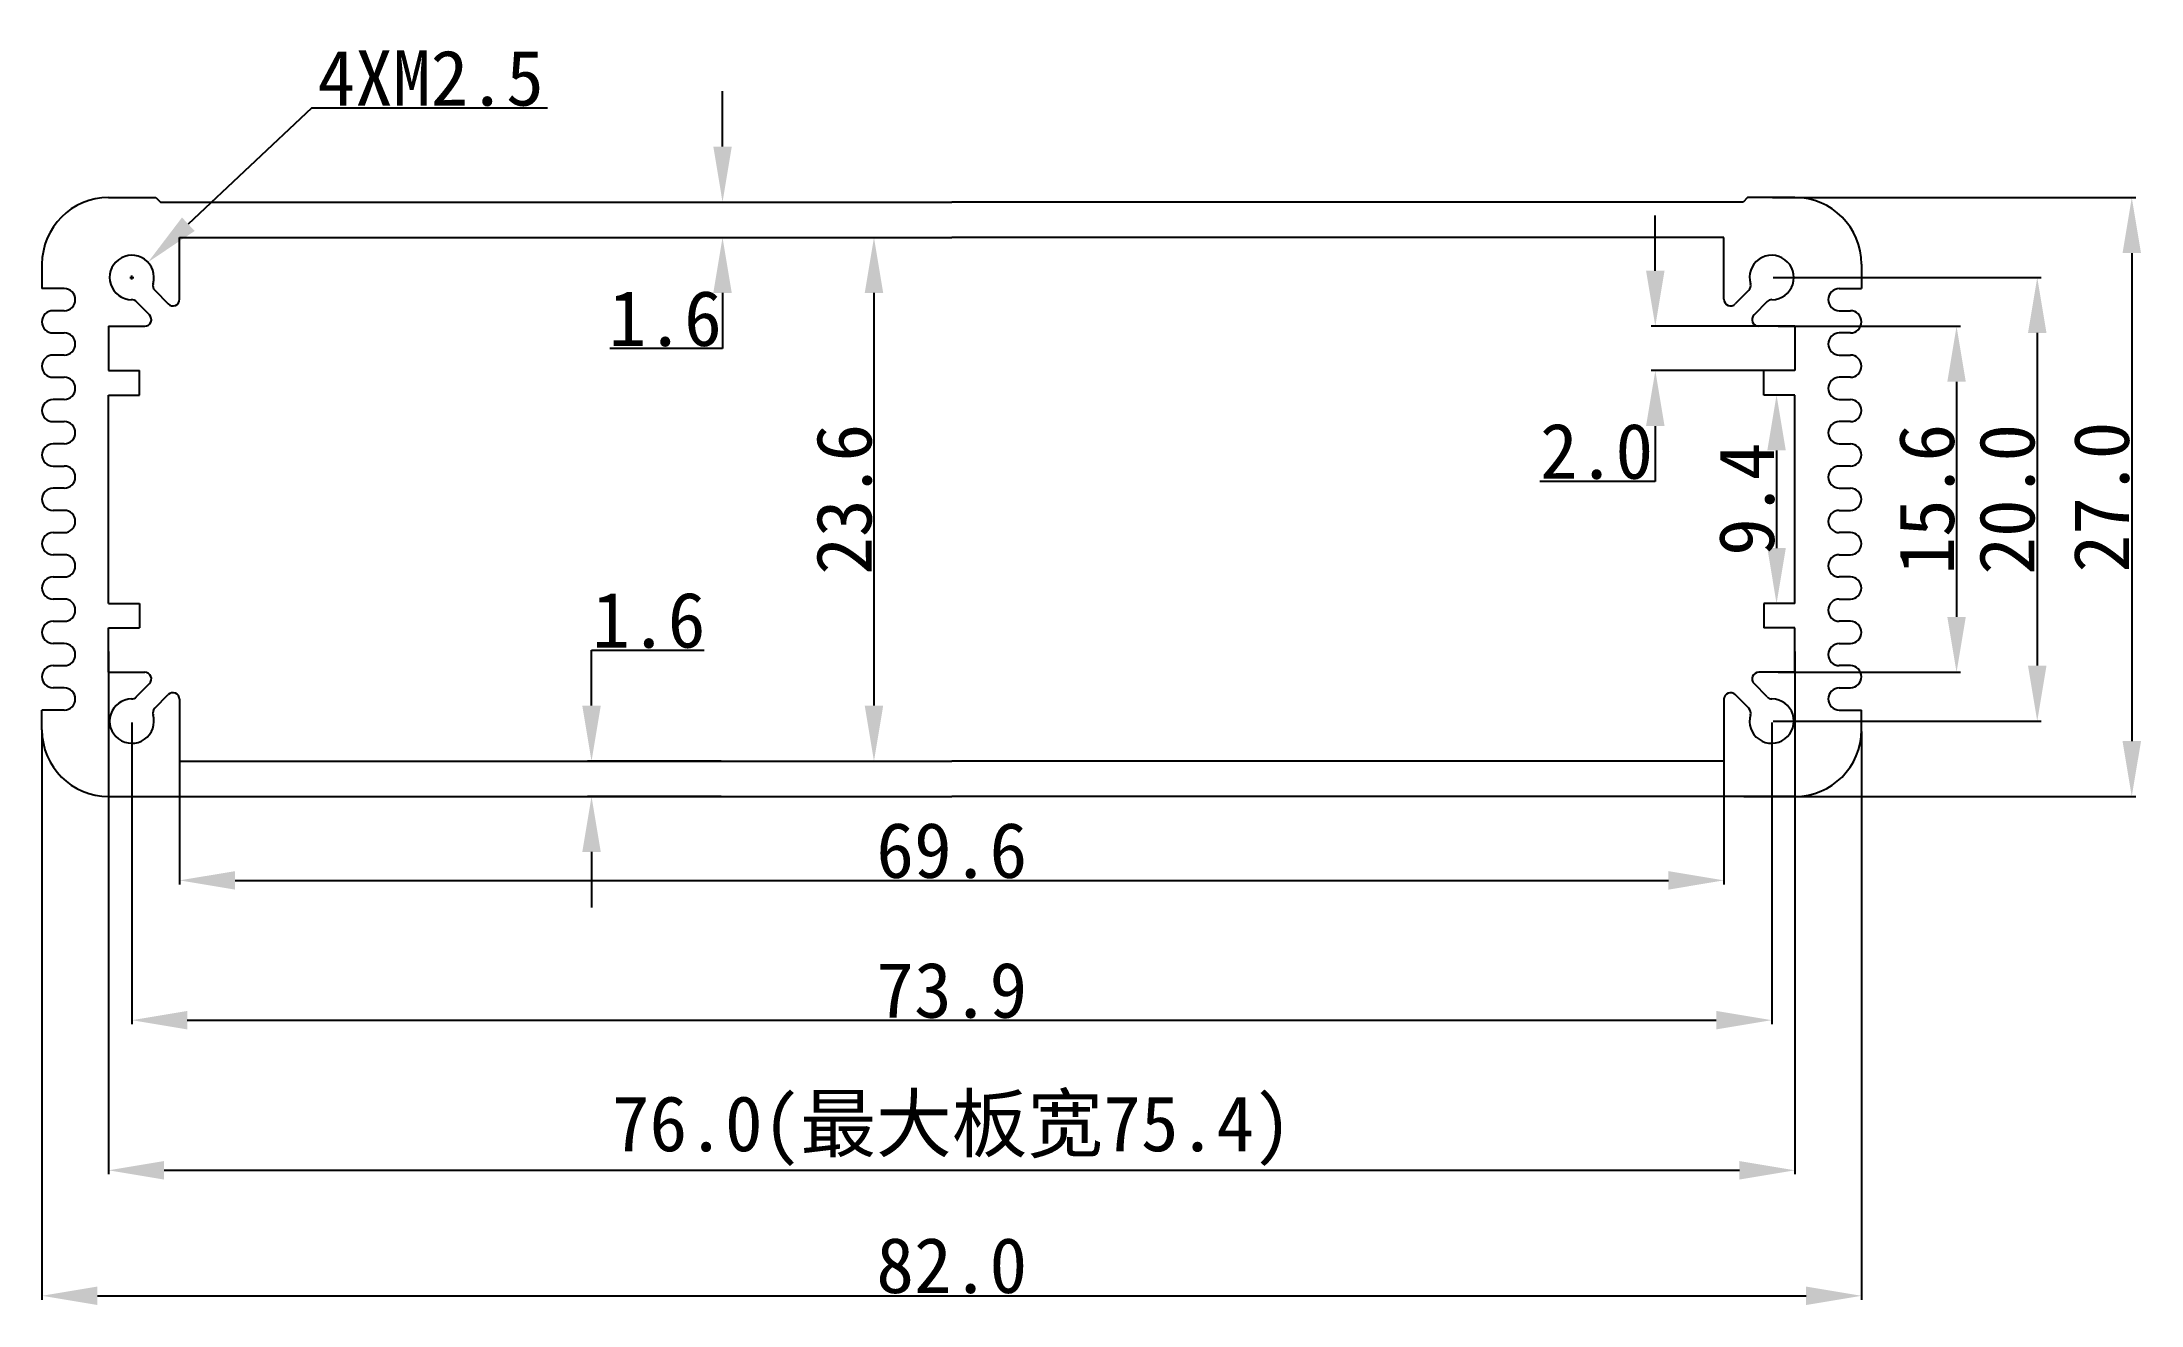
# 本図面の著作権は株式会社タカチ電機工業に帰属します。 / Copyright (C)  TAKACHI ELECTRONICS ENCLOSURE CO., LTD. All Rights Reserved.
# Model space of a CAD drawing. Header units: inches. Extents: x 1.1 to 95.7, y -10.6 to 46.3.
import ezdxf

# ---------------------------------------------------------------- set-up
doc = ezdxf.new("R2010")
doc.units = ezdxf.units.IN
doc.header["$MEASUREMENT"] = 0
doc.layers.get('Defpoints').update_dxf_attribs({"lineweight": 25})
doc.layers.add('1', color=30, linetype='Continuous')
doc.styles.get("Standard").update_dxf_attribs({"font": 'simhei.ttf'})
doc.dimstyles.get("Standard").update_dxf_attribs({"dimtxt": 2.5, "dimasz": 2.5, "dimexe": 0.18, "dimexo": 0.0625, "dimgap": 0.09, "dimtad": 1, "dimtoh": 1, "dimdec": 1, "dimzin": 0, "dimdsep": 46, "dimtxsty": 'Standard', "dimcen": 0.09, "dimadec": 0, "dimazin": 0, "dimtfac": 1, "dimtdec": 1, "dimtofl": 0, "dimtmove": 0, "dimatfit": 3, "dimfxl": 1, "dimtolj": 1, "dimtzin": 0, "dimarcsym": 0})

# ---------------------------------------------------------------- blocks, each defined once
blk = doc.blocks.new('*D49')
at = {"color": 0, "lineweight": -2}
for p, q in [((79.133, 39.331), (95.498, 39.331)), ((95.318, 36.831), (95.318, 14.831)), ((77.828, 12.331), (95.498, 12.331))]:
    blk.add_line(p, q, dxfattribs=at)
at = {"color": 0}
for points in [[(94.902, 36.831), (95.735, 36.831), (95.318, 39.331)], [(94.902, 14.831), (95.735, 14.831), (95.318, 12.331)]]:
    blk.add_solid(points, dxfattribs=at)
at = {"layer": 'Defpoints', "color": 0}
for p in [(79.071, 39.331), (77.765, 12.331), (95.318, 12.331)]:
    blk.add_point(p, dxfattribs=at)
at = {"color": 0, "insert": (93.964, 25.831), "char_height": 2.5, "attachment_point": 5, "rotation": 90}
blk.add_mtext('\\A1;27.0', dxfattribs=at)
blk = doc.blocks.new('*D50')
at = {"color": 0, "lineweight": -2}
for p, q in [((79.154, 35.73), (91.238, 35.73)), ((91.058, 33.23), (91.058, 18.231)), ((79.154, 15.731), (91.238, 15.731))]:
    blk.add_line(p, q, dxfattribs=at)
at = {"color": 0}
for points in [[(90.641, 33.23), (91.475, 33.23), (91.058, 35.73)], [(90.641, 18.231), (91.475, 18.231), (91.058, 15.731)]]:
    blk.add_solid(points, dxfattribs=at)
at = {"layer": 'Defpoints', "color": 0}
for p in [(79.091, 35.73), (79.091, 15.731), (91.058, 15.731)]:
    blk.add_point(p, dxfattribs=at)
at = {"color": 0, "insert": (89.704, 25.731), "char_height": 2.5, "attachment_point": 5, "rotation": 90}
blk.add_mtext('\\A1;20.0', dxfattribs=at)
blk = doc.blocks.new('*D51')
at = {"color": 0, "lineweight": -2}
for p, q in [((79.386, 33.531), (87.602, 33.531)), ((87.422, 31.031), (87.422, 20.431)), ((79.386, 17.931), (87.602, 17.931))]:
    blk.add_line(p, q, dxfattribs=at)
at = {"color": 0}
for points in [[(87.006, 31.031), (87.839, 31.031), (87.422, 33.531)], [(87.006, 20.431), (87.839, 20.431), (87.422, 17.931)]]:
    blk.add_solid(points, dxfattribs=at)
at = {"layer": 'Defpoints', "color": 0}
for p in [(79.324, 33.531), (79.324, 17.931), (87.422, 17.931)]:
    blk.add_point(p, dxfattribs=at)
at = {"color": 0, "insert": (86.082, 25.731), "char_height": 2.5, "attachment_point": 5, "rotation": 90}
blk.add_mtext('\\A1;15.6', dxfattribs=at)
blk = doc.blocks.new('*D52')
at = {"color": 0, "lineweight": -2}
for p, q in [((73.846, 36.031), (73.846, 38.531)), ((79.261, 33.531), (73.666, 33.531)), ((79.376, 31.531), (73.666, 31.531)), ((73.846, 29.031), (73.846, 26.531)), ((73.846, 26.531), (68.643, 26.531))]:
    blk.add_line(p, q, dxfattribs=at)
at = {"color": 0}
for points in [[(73.429, 36.031), (74.262, 36.031), (73.846, 33.531)], [(73.429, 29.031), (74.262, 29.031), (73.846, 31.531)]]:
    blk.add_solid(points, dxfattribs=at)
at = {"layer": 'Defpoints', "color": 0}
for p in [(79.324, 33.531), (73.846, 31.531), (79.438, 31.531)]:
    blk.add_point(p, dxfattribs=at)
at = {"color": 0, "insert": (71.199, 27.885), "char_height": 2.5, "attachment_point": 5}
blk.add_mtext('\\A1;2.0', dxfattribs=at)
blk = doc.blocks.new('*D53')
at = {"color": 0, "lineweight": -2}
for p, q in [((13.291, 43.367), (7.734, 38.131)), ((23.928, 43.367), (13.291, 43.367)), ((5.097, 35.73), (5.277, 35.73)), ((5.187, 35.64), (5.187, 35.82))]:
    blk.add_line(p, q, dxfattribs=at)
at = {"color": 0}
blk.add_solid([(7.448, 38.434), (8.02, 37.828), (5.914, 36.416)], dxfattribs=at)
at = {"layer": 'Defpoints', "color": 0}
for p in [(5.914, 36.416), (4.459, 35.045)]:
    blk.add_point(p, dxfattribs=at)
at = {"color": 0, "insert": (18.654, 44.707), "char_height": 2.5, "attachment_point": 5}
blk.add_mtext('\\A1;{\\f@SimHei|b0|i0|c134|p49;4XM2.5}', dxfattribs=at)
blk = doc.blocks.new('*D54')
at = {"color": 0, "lineweight": -2}
for p, q in [((31.809, 41.631), (31.809, 44.131)), ((31.02, 39.131), (31.989, 39.131)), ((31.02, 37.531), (31.989, 37.531)), ((31.809, 35.031), (31.809, 32.531)), ((31.809, 32.531), (26.733, 32.531))]:
    blk.add_line(p, q, dxfattribs=at)
at = {"color": 0}
for points in [[(31.393, 41.631), (32.226, 41.631), (31.809, 39.131)], [(31.393, 35.031), (32.226, 35.031), (31.809, 37.531)]]:
    blk.add_solid(points, dxfattribs=at)
at = {"layer": 'Defpoints', "color": 0}
for p in [(30.957, 39.131), (30.957, 37.531), (31.809, 37.531)]:
    blk.add_point(p, dxfattribs=at)
at = {"color": 0, "insert": (29.226, 33.871), "char_height": 2.5, "attachment_point": 5}
blk.add_mtext('\\A1;1.6', dxfattribs=at)
blk = doc.blocks.new('*D55')
at = {"color": 0, "lineweight": -2}
for p, q in [((25.905, 16.431), (25.905, 18.931)), ((25.905, 18.931), (30.981, 18.931)), ((31.747, 13.931), (25.725, 13.931)), ((31.747, 12.331), (25.725, 12.331)), ((25.905, 9.831), (25.905, 7.331))]:
    blk.add_line(p, q, dxfattribs=at)
at = {"color": 0}
for points in [[(25.488, 16.431), (26.322, 16.431), (25.905, 13.931)], [(25.488, 9.831), (26.322, 9.831), (25.905, 12.331)]]:
    blk.add_solid(points, dxfattribs=at)
at = {"layer": 'Defpoints', "color": 0}
for p in [(31.809, 13.931), (25.905, 12.331), (31.809, 12.331)]:
    blk.add_point(p, dxfattribs=at)
at = {"color": 0, "insert": (28.488, 20.271), "char_height": 2.5, "attachment_point": 5}
blk.add_mtext('\\A1;1.6', dxfattribs=at)
blk = doc.blocks.new('*D56')
at = {"color": 0, "lineweight": -2}
for p, q in [((1.139, 15.268), (1.139, -10.357)), ((83.139, 15.268), (83.139, -10.357)), ((3.639, -10.177), (80.639, -10.177))]:
    blk.add_line(p, q, dxfattribs=at)
at = {"color": 0}
for points in [[(3.639, -9.76), (3.639, -10.594), (1.139, -10.177)], [(80.639, -9.76), (80.639, -10.594), (83.139, -10.177)]]:
    blk.add_solid(points, dxfattribs=at)
at = {"layer": 'Defpoints', "color": 0}
for p in [(1.139, 15.331), (83.139, 15.331), (83.139, -10.177)]:
    blk.add_point(p, dxfattribs=at)
at = {"color": 0, "insert": (42.139, -8.823), "char_height": 2.5, "attachment_point": 5}
blk.add_mtext('\\A1;82.0', dxfattribs=at)
blk = doc.blocks.new('*D57')
at = {"color": 0, "lineweight": -2}
for p, q in [((5.187, 15.669), (5.187, 2.068)), ((79.091, 15.669), (79.091, 2.068)), ((7.687, 2.248), (76.591, 2.248))]:
    blk.add_line(p, q, dxfattribs=at)
at = {"color": 0}
for points in [[(7.687, 2.665), (7.687, 1.831), (5.187, 2.248)], [(76.591, 2.665), (76.591, 1.831), (79.091, 2.248)]]:
    blk.add_solid(points, dxfattribs=at)
at = {"layer": 'Defpoints', "color": 0}
for p in [(5.187, 15.731), (79.091, 15.731), (79.091, 2.248)]:
    blk.add_point(p, dxfattribs=at)
at = {"color": 0, "insert": (42.139, 3.588), "char_height": 2.5, "attachment_point": 5}
blk.add_mtext('\\A1;73.9', dxfattribs=at)
blk = doc.blocks.new('*D58')
at = {"color": 0, "lineweight": -2}
for p, q in [((7.339, 15.259), (7.339, 8.371)), ((76.938, 15.259), (76.938, 8.371)), ((9.839, 8.551), (74.438, 8.551))]:
    blk.add_line(p, q, dxfattribs=at)
at = {"color": 0}
for points in [[(9.839, 8.967), (9.839, 8.134), (7.339, 8.551)], [(74.438, 8.967), (74.438, 8.134), (76.938, 8.551)]]:
    blk.add_solid(points, dxfattribs=at)
at = {"layer": 'Defpoints', "color": 0}
for p in [(7.339, 15.322), (76.938, 15.322), (76.938, 8.551)]:
    blk.add_point(p, dxfattribs=at)
at = {"color": 0, "insert": (42.139, 9.891), "char_height": 2.5, "attachment_point": 5}
blk.add_mtext('\\A1;69.6', dxfattribs=at)
blk = doc.blocks.new('*D59')
at = {"layer": '1', "color": 0, "lineweight": -2}
for p, q in [((4.139, 18.868), (4.139, -4.7)), ((80.138, 18.868), (80.138, -4.7)), ((6.639, -4.52), (77.638, -4.52))]:
    blk.add_line(p, q, dxfattribs=at)
at = {"layer": '1', "color": 0}
for points in [[(6.639, -4.103), (6.639, -4.936), (4.139, -4.52)], [(77.638, -4.103), (77.638, -4.936), (80.138, -4.52)]]:
    blk.add_solid(points, dxfattribs=at)
at = {"layer": 'Defpoints', "color": 0}
for p in [(4.139, 18.931), (80.138, 18.931), (80.138, -4.52)]:
    blk.add_point(p, dxfattribs=at)
at = {"layer": '1', "color": 0, "insert": (42.139, -2.744), "char_height": 2.5, "attachment_point": 5}
blk.add_mtext('\\A1;76.0(最大板宽75.4)', dxfattribs=at)
blk = doc.blocks.new('*D60')
at = {"color": 0, "lineweight": -2}
for p, q in [((38.524, 37.531), (38.814, 37.531)), ((38.634, 35.031), (38.634, 16.431)), ((38.524, 13.931), (38.814, 13.931))]:
    blk.add_line(p, q, dxfattribs=at)
at = {"color": 0}
for points in [[(38.217, 35.031), (39.05, 35.031), (38.634, 37.531)], [(38.217, 16.431), (39.05, 16.431), (38.634, 13.931)]]:
    blk.add_solid(points, dxfattribs=at)
at = {"layer": 'Defpoints', "color": 0}
for p in [(38.462, 37.531), (38.462, 13.931), (38.634, 13.931)]:
    blk.add_point(p, dxfattribs=at)
at = {"color": 0, "insert": (37.294, 25.731), "char_height": 2.5, "attachment_point": 5, "rotation": 90}
blk.add_mtext('\\A1;23.6', dxfattribs=at)
blk = doc.blocks.new('*D61')
at = {"color": 0, "lineweight": -2}
for p, q in [((79.376, 30.431), (79.13, 30.431)), ((79.31, 27.931), (79.31, 23.531)), ((79.376, 21.031), (79.13, 21.031))]:
    blk.add_line(p, q, dxfattribs=at)
at = {"color": 0}
for points in [[(78.894, 27.931), (79.727, 27.931), (79.31, 30.431)], [(78.894, 23.531), (79.727, 23.531), (79.31, 21.031)]]:
    blk.add_solid(points, dxfattribs=at)
at = {"layer": 'Defpoints', "color": 0}
for p in [(79.438, 30.431), (79.31, 21.031), (79.438, 21.031)]:
    blk.add_point(p, dxfattribs=at)
at = {"color": 0, "insert": (77.97, 25.731), "char_height": 2.5, "attachment_point": 5, "rotation": 90}
blk.add_mtext('\\A1;9.4', dxfattribs=at)

msp = doc.modelspace()

# ---------------------------------------------------------------- linework, layer by layer
for p, q in [((4.139, 39.331), (6.275, 39.331)), ((6.275, 39.331), (6.473, 39.131)), ((6.473, 39.131), (42.139, 39.131)), ((77.805, 39.131), (42.139, 39.131)), ((78.003, 39.331), (77.805, 39.131)), ((80.139, 39.331), (78.003, 39.331)), ((7.339, 37.531), (42.139, 37.531)), ((7.339, 34.749), (7.339, 37.531)), ((76.938, 37.531), (42.139, 37.531)), ((76.938, 34.749), (76.938, 37.531)), ((1.139, 36.331), (1.139, 35.231)), ((83.139, 36.331), (83.139, 35.231)), ((2.139, 35.231), (1.139, 35.231)), ((6.22, 35.153), (6.826, 34.538)), ((78.058, 35.153), (77.452, 34.538)), ((82.139, 35.231), (83.139, 35.231)), ((2.139, 34.231), (1.639, 34.231)), ((5.391, 34.641), (5.983, 34.041)), ((78.886, 34.641), (78.295, 34.041)), ((82.139, 34.231), (82.639, 34.231)), ((1.639, 33.231), (2.139, 33.231)), ((4.139, 33.531), (5.769, 33.531)), ((4.139, 33.531), (4.139, 31.531)), ((80.138, 33.531), (78.509, 33.531)), ((80.138, 33.531), (80.138, 31.531)), ((82.639, 33.231), (82.139, 33.231)), ((2.139, 32.231), (1.639, 32.231)), ((82.139, 32.231), (82.639, 32.231)), ((1.639, 31.231), (2.139, 31.231)), ((4.139, 31.531), (5.539, 31.531)), ((5.539, 30.431), (5.539, 31.531)), ((80.138, 31.531), (78.738, 31.531)), ((78.738, 30.431), (78.738, 31.531)), ((82.639, 31.231), (82.139, 31.231)), ((4.139, 30.431), (5.539, 30.431)), ((4.139, 21.031), (4.139, 30.431)), ((80.138, 30.431), (78.738, 30.431)), ((80.138, 21.031), (80.138, 30.431)), ((2.139, 30.231), (1.639, 30.231)), ((82.139, 30.231), (82.639, 30.231)), ((1.639, 29.231), (2.139, 29.231)), ((82.639, 29.231), (82.139, 29.231)), ((2.139, 28.231), (1.639, 28.231)), ((82.139, 28.231), (82.639, 28.231)), ((1.639, 27.231), (2.139, 27.231)), ((82.639, 27.231), (82.139, 27.231)), ((2.139, 26.231), (1.639, 26.231)), ((82.139, 26.231), (82.639, 26.231)), ((2.139, 25.231), (1.639, 25.231)), ((82.139, 25.231), (82.639, 25.231)), ((1.639, 24.231), (2.139, 24.231)), ((82.639, 24.231), (82.139, 24.231)), ((2.139, 23.231), (1.639, 23.231)), ((82.139, 23.231), (82.639, 23.231)), ((1.639, 22.231), (2.139, 22.231)), ((82.639, 22.231), (82.139, 22.231)), ((2.139, 21.231), (1.639, 21.231)), ((4.139, 21.031), (5.539, 21.031)), ((5.539, 21.031), (5.539, 19.931)), ((78.738, 21.031), (78.738, 19.931)), ((80.138, 21.031), (78.738, 21.031)), ((82.139, 21.231), (82.639, 21.231)), ((1.639, 20.231), (2.139, 20.231)), ((4.139, 19.931), (5.539, 19.931)), ((4.139, 17.931), (4.139, 19.931)), ((80.138, 19.931), (78.738, 19.931)), ((80.138, 17.931), (80.138, 19.931)), ((82.639, 20.231), (82.139, 20.231)), ((2.139, 19.231), (1.639, 19.231)), ((82.139, 19.231), (82.639, 19.231)), ((1.639, 18.231), (2.139, 18.231)), ((82.639, 18.231), (82.139, 18.231)), ((2.139, 17.231), (1.639, 17.231)), ((4.139, 17.931), (5.769, 17.931)), ((5.391, 16.82), (5.983, 17.42)), ((78.886, 16.82), (78.295, 17.42)), ((80.138, 17.931), (78.509, 17.931)), ((82.139, 17.231), (82.639, 17.231)), ((2.139, 16.231), (1.139, 16.231)), ((1.139, 15.331), (1.139, 16.231)), ((6.22, 16.309), (6.826, 16.923)), ((7.339, 16.713), (7.339, 13.931)), ((76.938, 16.713), (76.938, 13.931)), ((78.058, 16.309), (77.452, 16.923)), ((82.139, 16.231), (83.139, 16.231)), ((83.139, 15.331), (83.139, 16.231)), ((7.339, 13.931), (42.139, 13.931)), ((76.938, 13.931), (42.139, 13.931)), ((4.139, 12.331), (42.139, 12.331)), ((80.139, 12.331), (42.139, 12.331))]:
    msp.add_line(p, q)
for centre, radius, start, end in [((4.139, 36.331), 3, 90, 180), ((80.139, 36.331), 3, 360, 90), ((5.187, 35.73), 1, 343.58956, 269.60735), ((79.091, 35.73), 1, 270.39265, 196.41044), ((2.139, 34.731), 0.5, 270, 90), ((6.434, 35.363), 0.3, 163.58956, 224.58981), ((77.844, 35.363), 0.3, 315.41019, 16.41044), ((82.139, 34.731), 0.5, 90, 270), ((1.639, 33.731), 0.5, 90, 180), ((5.178, 34.431), 0.3, 44.58981, 89.60735), ((7.039, 34.749), 0.3, 224.58981, 360), ((77.238, 34.749), 0.3, 180, 315.41019), ((79.1, 34.431), 0.3, 90.39265, 135.41019), ((82.639, 33.731), 0.5, 0, 90), ((1.639, 33.731), 0.5, 180, 270), ((2.139, 32.731), 0.5, 270, 90), ((5.769, 33.831), 0.3, 270, 44.58981), ((78.509, 33.831), 0.3, 135.41019, 270), ((82.139, 32.731), 0.5, 90, 270), ((82.639, 33.731), 0.5, 270, 0), ((1.639, 31.731), 0.5, 90, 180), ((82.639, 31.731), 0.5, 0, 90), ((1.639, 31.731), 0.5, 180, 270), ((2.139, 30.731), 0.5, 270, 90), ((82.139, 30.731), 0.5, 90, 270), ((82.639, 31.731), 0.5, 270, 0), ((1.639, 29.731), 0.5, 90, 180), ((1.639, 29.731), 0.5, 180, 270), ((82.639, 29.731), 0.5, 0, 90), ((82.639, 29.731), 0.5, 270, 0), ((2.139, 28.731), 0.5, 270, 90), ((82.139, 28.731), 0.5, 90, 270), ((1.639, 27.731), 0.5, 90, 180), ((1.639, 27.731), 0.5, 180, 270), ((82.639, 27.731), 0.5, 0, 90), ((82.639, 27.731), 0.5, 270, 0), ((2.139, 26.731), 0.5, 270, 90), ((82.139, 26.731), 0.5, 90, 270), ((1.639, 25.731), 0.5, 90, 180), ((1.639, 25.731), 0.5, 180, 270), ((82.639, 25.731), 0.5, 0, 90), ((82.639, 25.731), 0.5, 270, 0), ((2.139, 24.731), 0.5, 270, 90), ((82.139, 24.731), 0.5, 90, 270), ((1.639, 23.731), 0.5, 90, 180), ((1.639, 23.731), 0.5, 180, 270), ((82.639, 23.731), 0.5, 0, 90), ((82.639, 23.731), 0.5, 270, 0), ((2.139, 22.731), 0.5, 270, 90), ((82.139, 22.731), 0.5, 90, 270), ((1.639, 21.731), 0.5, 90, 180), ((82.639, 21.731), 0.5, 0, 90), ((1.639, 21.731), 0.5, 180, 270), ((2.139, 20.731), 0.5, 270, 90), ((82.139, 20.731), 0.5, 90, 270), ((82.639, 21.731), 0.5, 270, 0), ((1.639, 19.731), 0.5, 90, 180), ((82.639, 19.731), 0.5, 0, 90), ((1.639, 19.731), 0.5, 180, 270), ((2.139, 18.731), 0.5, 270, 90), ((82.139, 18.731), 0.5, 90, 270), ((82.639, 19.731), 0.5, 270, 0), ((1.639, 17.731), 0.5, 90, 180), ((82.639, 17.731), 0.5, 0, 90), ((1.639, 17.731), 0.5, 180, 270), ((2.139, 16.731), 0.5, 270, 90), ((5.769, 17.631), 0.3, 315.41019, 90), ((78.509, 17.631), 0.3, 90, 224.58981), ((82.139, 16.731), 0.5, 90, 270), ((82.639, 17.731), 0.5, 270, 0), ((5.187, 15.731), 1, 90.39265, 16.41044), ((5.178, 17.031), 0.3, 270.39265, 315.41019), ((6.434, 16.098), 0.3, 135.41019, 196.41044), ((7.039, 16.713), 0.3, 0, 135.41019), ((77.238, 16.713), 0.3, 44.58981, 180), ((77.844, 16.098), 0.3, 343.58956, 44.58981), ((79.091, 15.731), 1, 163.58956, 89.60735), ((79.1, 17.031), 0.3, 224.58981, 269.60735), ((4.139, 15.331), 3, 180, 270), ((80.139, 15.331), 3, 270, 0)]:
    msp.add_arc(centre, radius, start, end)

# ---------------------------------------------------------------- dimensions: what is measured, and where the dimension line sits
dim = msp.add_diameter_dim_2p(p1=(4.459, 35.045), p2=(5.914, 36.416), text='{\\f@SimHei|b0|i0|c134|p49;4XM2.5}', dimstyle='Standard')
dim.commit()
dim.dimension.update_dxf_attribs({"geometry": '*D53', "text_midpoint": (18.654, 43.367), "dimtype": 163})
for base, p1, p2, picture, middle in [((31.809, 37.531), (30.957, 39.131), (30.957, 37.531), '*D54', (29.226, 33.871)), ((95.318, 12.331), (79.071, 39.331), (77.765, 12.331), '*D49', (93.964, 25.831)), ((73.846, 31.531), (79.324, 33.531), (79.438, 31.531), '*D52', (71.199, 27.885)), ((38.634, 13.931), (38.462, 37.531), (38.462, 13.931), '*D60', (37.294, 25.731)), ((91.058, 15.731), (79.091, 35.73), (79.091, 15.731), '*D50', (89.704, 25.731)), ((87.422, 17.931), (79.324, 33.531), (79.324, 17.931), '*D51', (86.082, 25.731)), ((79.31, 21.031), (79.438, 30.431), (79.438, 21.031), '*D61', (77.97, 25.731))]:
    dim = msp.add_linear_dim(base=base, p1=p1, p2=p2, angle=90, dimstyle='Standard')
    dim.commit()
    dim.dimension.update_dxf_attribs({"geometry": picture, "text_midpoint": middle})
dim = msp.add_linear_dim(base=(25.905, 12.331), p1=(31.809, 13.931), p2=(31.809, 12.331), angle=90, dimstyle='Standard')
dim.commit()
dim.dimension.update_dxf_attribs({"geometry": '*D55', "text_midpoint": (28.488, 18.931), "dimtype": 160})
for base, p1, p2, picture, middle in [((83.139, -10.177), (1.139, 15.331), (83.139, 15.331), '*D56', (42.139, -10.177)), ((79.091, 2.248), (5.187, 15.731), (79.091, 15.731), '*D57', (42.139, 2.248))]:
    dim = msp.add_linear_dim(base=base, p1=p1, p2=p2, dimstyle='Standard')
    dim.commit()
    dim.dimension.update_dxf_attribs({"geometry": picture, "text_midpoint": middle, "dimtype": 160})
dim = msp.add_linear_dim(base=(76.938, 8.551), p1=(7.339, 15.322), p2=(76.938, 15.322), dimstyle='Standard')
dim.commit()
dim.dimension.update_dxf_attribs({"geometry": '*D58', "text_midpoint": (42.139, 9.891)})
at = {"layer": '1'}
dim = msp.add_linear_dim(base=(80.138, -4.52), p1=(4.139, 18.931), p2=(80.138, 18.931), text='<>(最大板宽75.4)', dimstyle='Standard', dxfattribs=at)
dim.commit()
dim.dimension.update_dxf_attribs({"geometry": '*D59', "text_midpoint": (42.139, -4.52), "dimtype": 160})

doc.saveas('drawing.dxf')
